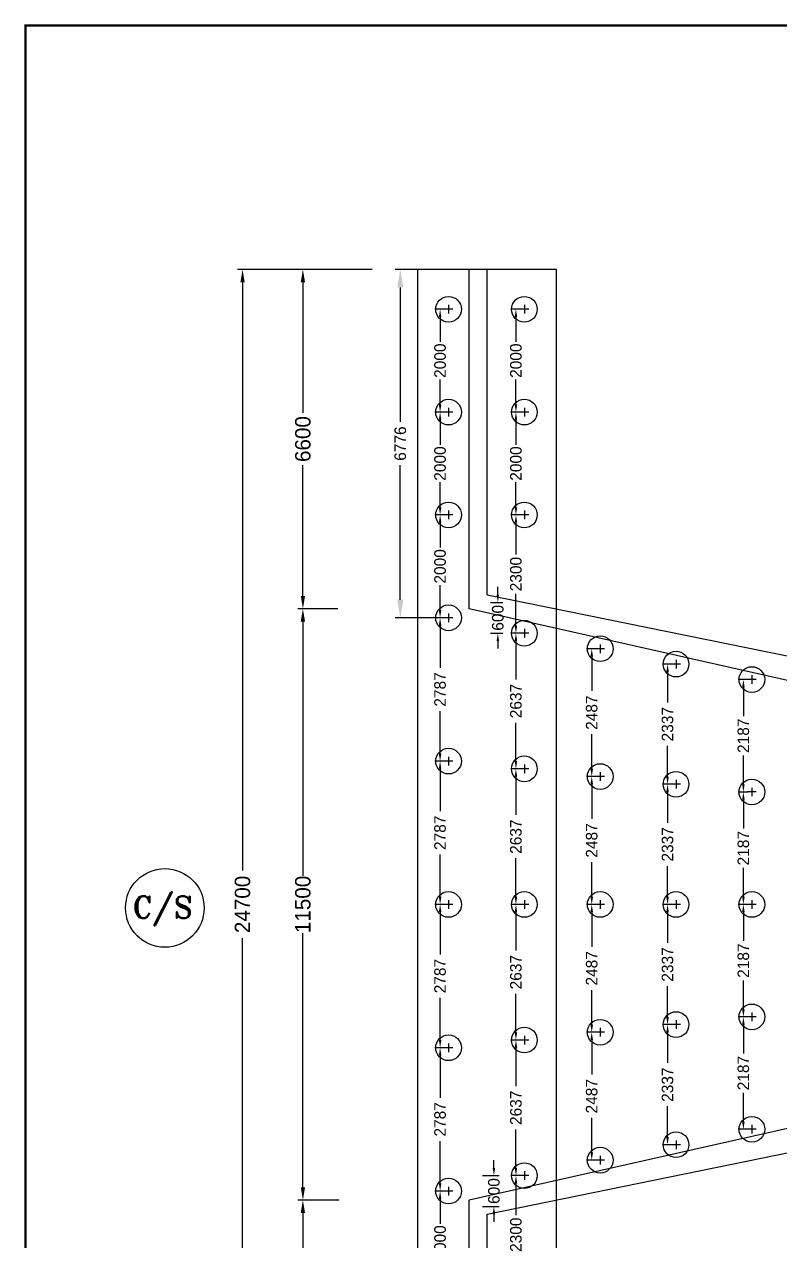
# Model space of a CAD drawing. Extents: x -377620 to 406987, y -326460 to -226264.
# Drawn here: x -45393 to -30699, y -307044 to -283390 of the extents above; entities that cross this region are included whole.
import ezdxf

# ---------------------------------------------------------------- set-up
doc = ezdxf.new("R2010")
doc.units = 0
doc.header["$LTSCALE"] = 300
doc.header["$MEASUREMENT"] = 0
doc.layers.get('DEFPOINTS').update_dxf_attribs({"linetype": 'CONTINUOUS'})
doc.layers.add('LINE', color=7, linetype='CONTINUOUS')
doc.styles.add('BIG', font='ROMANT.SHX')
doc.dimstyles.new('3', dxfattribs={"dimtxt": 225, "dimasz": 350, "dimexe": 100, "dimexo": 25, "dimgap": 9, "dimtad": 0, "dimdec": 0, "dimzin": 0, "dimdsep": 46, "dimtxsty": 'Standard', "dimcen": 0, "dimclrd": 5, "dimclre": 6, "dimclrt": 256, "dimadec": 0, "dimazin": 0, "dimtfac": 1, "dimtdec": 0, "dimtofl": 0, "dimtmove": 2, "dimatfit": 3, "dimfxl": 1, "dimtolj": 1, "dimtzin": 0, "dimarcsym": 0})

# ---------------------------------------------------------------- blocks, each defined once
blk = doc.blocks.new('*D500')
at = {"layer": 'DEFPOINTS', "color": 0}
for p in [(-39268, -294755), (-39974, -306255), (-39242, -306255)]:
    blk.add_point(p, dxfattribs=at)
at = {"layer": 'LINE', "color": 7, "lineweight": -2}
for p, q in [((-39293, -294755), (-40074, -294755)), ((-39974, -295005), (-39974, -299946)), ((-39974, -306005), (-39974, -301064)), ((-39267, -306255), (-40074, -306255))]:
    blk.add_line(p, q, dxfattribs=at)
at = {"layer": 'LINE', "color": 7}
for points in [[(-40016, -295005), (-39932, -295005), (-39974, -294755)], [(-40016, -306005), (-39932, -306005), (-39974, -306255)]]:
    blk.add_solid(points, dxfattribs=at)
at = {"layer": 'LINE', "color": 7, "insert": (-39974, -300505), "char_height": 300, "attachment_point": 5, "rotation": 90}
blk.add_mtext('\\A1;11500', dxfattribs=at)
blk = doc.blocks.new('*D501')
at = {"layer": 'DEFPOINTS', "color": 0}
for p in [(-39974, -288155), (-39417, -288155), (-39268, -294755)]:
    blk.add_point(p, dxfattribs=at)
at = {"layer": 'LINE', "color": 7, "lineweight": -2}
for p, q in [((-39442, -288155), (-40074, -288155)), ((-39974, -288405), (-39974, -290946)), ((-39974, -294505), (-39974, -291964)), ((-39293, -294755), (-40074, -294755))]:
    blk.add_line(p, q, dxfattribs=at)
at = {"layer": 'LINE', "color": 7}
for points in [[(-40016, -288405), (-39932, -288405), (-39974, -288155)], [(-40016, -294505), (-39932, -294505), (-39974, -294755)]]:
    blk.add_solid(points, dxfattribs=at)
at = {"layer": 'LINE', "color": 7, "insert": (-39974, -291455), "char_height": 300, "attachment_point": 5, "rotation": 90}
blk.add_mtext('\\A1;6600', dxfattribs=at)
blk = doc.blocks.new('*D502')
at = {"layer": 'DEFPOINTS', "color": 0}
for p in [(-39974, -306255), (-39242, -306255), (-39496, -312855)]:
    blk.add_point(p, dxfattribs=at)
at = {"layer": 'LINE', "color": 7, "lineweight": -2}
for p, q in [((-39267, -306255), (-40074, -306255)), ((-39974, -306505), (-39974, -309046)), ((-39974, -312605), (-39974, -310064)), ((-39521, -312855), (-40074, -312855))]:
    blk.add_line(p, q, dxfattribs=at)
at = {"layer": 'LINE', "color": 7}
for points in [[(-40016, -306505), (-39932, -306505), (-39974, -306255)], [(-40016, -312605), (-39932, -312605), (-39974, -312855)]]:
    blk.add_solid(points, dxfattribs=at)
at = {"layer": 'LINE', "color": 7, "insert": (-39974, -309555), "char_height": 300, "attachment_point": 5, "rotation": 90}
blk.add_mtext('\\A1;6600', dxfattribs=at)
blk = doc.blocks.new('*D504')
at = {"layer": 'DEFPOINTS', "color": 0}
for p in [(-38600, -288155), (-41148, -312855), (-38600, -312855)]:
    blk.add_point(p, dxfattribs=at)
at = {"layer": 'LINE', "color": 7, "lineweight": -2}
for p, q in [((-38625, -288155), (-41248, -288155)), ((-41148, -288405), (-41148, -299846)), ((-41148, -312605), (-41148, -301164)), ((-38625, -312855), (-41248, -312855))]:
    blk.add_line(p, q, dxfattribs=at)
at = {"layer": 'LINE', "color": 7}
for points in [[(-41190, -288405), (-41107, -288405), (-41148, -288155)], [(-41190, -312605), (-41107, -312605), (-41148, -312855)]]:
    blk.add_solid(points, dxfattribs=at)
at = {"layer": 'LINE', "color": 7, "insert": (-41148, -300505), "char_height": 300, "attachment_point": 5, "rotation": 90}
blk.add_mtext('\\A1;24700', dxfattribs=at)
blk = doc.blocks.new('*D664')
at = {"layer": 'DEFPOINTS', "color": 0}
for p in [(-38079, -288155), (-37197, -288155), (-37197, -294931)]:
    blk.add_point(p, dxfattribs=at)
at = {"layer": 'LINE', "color": 6, "lineweight": -2}
for p, q in [((-37222, -288155), (-38179, -288155)), ((-37222, -294931), (-38179, -294931))]:
    blk.add_line(p, q, dxfattribs=at)
at = {"layer": 'LINE', "color": 5, "lineweight": -2}
for p, q in [((-38079, -288505), (-38079, -291122)), ((-38079, -294581), (-38079, -291965))]:
    blk.add_line(p, q, dxfattribs=at)
at = {"layer": 'LINE', "color": 5}
for points in [[(-38137, -288505), (-38021, -288505), (-38079, -288155)], [(-38137, -294581), (-38021, -294581), (-38079, -294931)]]:
    blk.add_solid(points, dxfattribs=at)
at = {"layer": 'LINE', "insert": (-38079, -291543), "char_height": 225, "attachment_point": 5, "rotation": 90}
blk.add_mtext('\\A1;6776', dxfattribs=at)
blk = doc.blocks.new('*D681')
at = {"layer": 'DEFPOINTS', "color": 0}
for p in [(-31286, -302692), (-31405, -304878), (-31286, -304878)]:
    blk.add_point(p, dxfattribs=at)
at = {"layer": 'LINE', "color": 7, "lineweight": -2}
for p, q in [((-31311, -302692), (-31505, -302692)), ((-31405, -302842), (-31405, -303401)), ((-31405, -304728), (-31405, -304169)), ((-31311, -304878), (-31505, -304878))]:
    blk.add_line(p, q, dxfattribs=at)
at = {"layer": 'LINE', "color": 7}
for points in [[(-31430, -302842), (-31380, -302842), (-31405, -302692)], [(-31430, -304728), (-31380, -304728), (-31405, -304878)]]:
    blk.add_solid(points, dxfattribs=at)
at = {"layer": 'LINE', "color": 7, "insert": (-31405, -303785), "char_height": 225, "attachment_point": 5, "rotation": 90}
blk.add_mtext('\\A1;2187', dxfattribs=at)
blk = doc.blocks.new('*D682')
at = {"layer": 'DEFPOINTS', "color": 0}
for p in [(-31286, -300505), (-31405, -302692), (-31286, -302692)]:
    blk.add_point(p, dxfattribs=at)
at = {"layer": 'LINE', "color": 7, "lineweight": -2}
for p, q in [((-31311, -300505), (-31505, -300505)), ((-31405, -300655), (-31405, -301214)), ((-31405, -302542), (-31405, -301982)), ((-31311, -302692), (-31505, -302692))]:
    blk.add_line(p, q, dxfattribs=at)
at = {"layer": 'LINE', "color": 7}
for points in [[(-31430, -300655), (-31380, -300655), (-31405, -300505)], [(-31430, -302542), (-31380, -302542), (-31405, -302692)]]:
    blk.add_solid(points, dxfattribs=at)
at = {"layer": 'LINE', "color": 7, "insert": (-31405, -301598), "char_height": 225, "attachment_point": 5, "rotation": 90}
blk.add_mtext('\\A1;2187', dxfattribs=at)
blk = doc.blocks.new('*D683')
at = {"layer": 'DEFPOINTS', "color": 0}
for p in [(-31286, -298319), (-31405, -300505), (-31286, -300505)]:
    blk.add_point(p, dxfattribs=at)
at = {"layer": 'LINE', "color": 7, "lineweight": -2}
for p, q in [((-31311, -298319), (-31505, -298319)), ((-31405, -298469), (-31405, -299028)), ((-31405, -300355), (-31405, -299796)), ((-31311, -300505), (-31505, -300505))]:
    blk.add_line(p, q, dxfattribs=at)
at = {"layer": 'LINE', "color": 7}
for points in [[(-31430, -298469), (-31380, -298469), (-31405, -298319)], [(-31430, -300355), (-31380, -300355), (-31405, -300505)]]:
    blk.add_solid(points, dxfattribs=at)
at = {"layer": 'LINE', "color": 7, "insert": (-31405, -299412), "char_height": 225, "attachment_point": 5, "rotation": 90}
blk.add_mtext('\\A1;2187', dxfattribs=at)
blk = doc.blocks.new('*D684')
at = {"layer": 'DEFPOINTS', "color": 0}
for p in [(-31286, -296132), (-31405, -298319), (-31286, -298319)]:
    blk.add_point(p, dxfattribs=at)
at = {"layer": 'LINE', "color": 7, "lineweight": -2}
for p, q in [((-31311, -296132), (-31505, -296132)), ((-31405, -296282), (-31405, -296841)), ((-31405, -298169), (-31405, -297609)), ((-31311, -298319), (-31505, -298319))]:
    blk.add_line(p, q, dxfattribs=at)
at = {"layer": 'LINE', "color": 7}
for points in [[(-31430, -296282), (-31380, -296282), (-31405, -296132)], [(-31430, -298169), (-31380, -298169), (-31405, -298319)]]:
    blk.add_solid(points, dxfattribs=at)
at = {"layer": 'LINE', "color": 7, "insert": (-31405, -297225), "char_height": 225, "attachment_point": 5, "rotation": 90}
blk.add_mtext('\\A1;2187', dxfattribs=at)
blk = doc.blocks.new('*D685')
at = {"layer": 'DEFPOINTS', "color": 0}
for p in [(-32761, -302842), (-32880, -305178), (-32761, -305178)]:
    blk.add_point(p, dxfattribs=at)
at = {"layer": 'LINE', "color": 7, "lineweight": -2}
for p, q in [((-32786, -302842), (-32980, -302842)), ((-32880, -302992), (-32880, -303588)), ((-32880, -305028), (-32880, -304431)), ((-32786, -305178), (-32980, -305178))]:
    blk.add_line(p, q, dxfattribs=at)
at = {"layer": 'LINE', "color": 7}
for points in [[(-32905, -302992), (-32855, -302992), (-32880, -302842)], [(-32905, -305028), (-32855, -305028), (-32880, -305178)]]:
    blk.add_solid(points, dxfattribs=at)
at = {"layer": 'LINE', "color": 7, "insert": (-32880, -304010), "char_height": 225, "attachment_point": 5, "rotation": 90}
blk.add_mtext('\\A1;2337', dxfattribs=at)
blk = doc.blocks.new('*D686')
at = {"layer": 'DEFPOINTS', "color": 0}
for p in [(-32761, -300505), (-32880, -302842), (-32761, -302842)]:
    blk.add_point(p, dxfattribs=at)
at = {"layer": 'LINE', "color": 7, "lineweight": -2}
for p, q in [((-32786, -300505), (-32980, -300505)), ((-32880, -300655), (-32880, -301252)), ((-32880, -302692), (-32880, -302095)), ((-32786, -302842), (-32980, -302842))]:
    blk.add_line(p, q, dxfattribs=at)
at = {"layer": 'LINE', "color": 7}
for points in [[(-32905, -300655), (-32855, -300655), (-32880, -300505)], [(-32905, -302692), (-32855, -302692), (-32880, -302842)]]:
    blk.add_solid(points, dxfattribs=at)
at = {"layer": 'LINE', "color": 7, "insert": (-32880, -301673), "char_height": 225, "attachment_point": 5, "rotation": 90}
blk.add_mtext('\\A1;2337', dxfattribs=at)
blk = doc.blocks.new('*D687')
at = {"layer": 'DEFPOINTS', "color": 0}
for p in [(-32761, -298168), (-32880, -300505), (-32761, -300505)]:
    blk.add_point(p, dxfattribs=at)
at = {"layer": 'LINE', "color": 7, "lineweight": -2}
for p, q in [((-32786, -298168), (-32980, -298168)), ((-32880, -298318), (-32880, -298915)), ((-32880, -300355), (-32880, -299758)), ((-32786, -300505), (-32980, -300505))]:
    blk.add_line(p, q, dxfattribs=at)
at = {"layer": 'LINE', "color": 7}
for points in [[(-32905, -298318), (-32855, -298318), (-32880, -298168)], [(-32905, -300355), (-32855, -300355), (-32880, -300505)]]:
    blk.add_solid(points, dxfattribs=at)
at = {"layer": 'LINE', "color": 7, "insert": (-32880, -299337), "char_height": 225, "attachment_point": 5, "rotation": 90}
blk.add_mtext('\\A1;2337', dxfattribs=at)
blk = doc.blocks.new('*D688')
at = {"layer": 'DEFPOINTS', "color": 0}
for p in [(-32761, -295832), (-32880, -298168), (-32761, -298168)]:
    blk.add_point(p, dxfattribs=at)
at = {"layer": 'LINE', "color": 7, "lineweight": -2}
for p, q in [((-32786, -295832), (-32980, -295832)), ((-32880, -295982), (-32880, -296579)), ((-32880, -298018), (-32880, -297422)), ((-32786, -298168), (-32980, -298168))]:
    blk.add_line(p, q, dxfattribs=at)
at = {"layer": 'LINE', "color": 7}
for points in [[(-32905, -295982), (-32855, -295982), (-32880, -295832)], [(-32905, -298018), (-32855, -298018), (-32880, -298168)]]:
    blk.add_solid(points, dxfattribs=at)
at = {"layer": 'LINE', "color": 7, "insert": (-32880, -297000), "char_height": 225, "attachment_point": 5, "rotation": 90}
blk.add_mtext('\\A1;2337', dxfattribs=at)
blk = doc.blocks.new('*D689')
at = {"layer": 'DEFPOINTS', "color": 0}
for p in [(-34236, -302992), (-34355, -305479), (-34236, -305479)]:
    blk.add_point(p, dxfattribs=at)
at = {"layer": 'LINE', "color": 7, "lineweight": -2}
for p, q in [((-34261, -302992), (-34455, -302992)), ((-34355, -303142), (-34355, -303814)), ((-34355, -305329), (-34355, -304657)), ((-34261, -305479), (-34455, -305479))]:
    blk.add_line(p, q, dxfattribs=at)
at = {"layer": 'LINE', "color": 7}
for points in [[(-34380, -303142), (-34330, -303142), (-34355, -302992)], [(-34380, -305329), (-34330, -305329), (-34355, -305479)]]:
    blk.add_solid(points, dxfattribs=at)
at = {"layer": 'LINE', "color": 7, "insert": (-34355, -304235), "char_height": 225, "attachment_point": 5, "rotation": 90}
blk.add_mtext('\\A1;2487', dxfattribs=at)
blk = doc.blocks.new('*D690')
at = {"layer": 'DEFPOINTS', "color": 0}
for p in [(-34236, -300505), (-34355, -302992), (-34236, -302992)]:
    blk.add_point(p, dxfattribs=at)
at = {"layer": 'LINE', "color": 7, "lineweight": -2}
for p, q in [((-34261, -300505), (-34455, -300505)), ((-34355, -300655), (-34355, -301327)), ((-34355, -302842), (-34355, -302170)), ((-34261, -302992), (-34455, -302992))]:
    blk.add_line(p, q, dxfattribs=at)
at = {"layer": 'LINE', "color": 7}
for points in [[(-34380, -300655), (-34330, -300655), (-34355, -300505)], [(-34380, -302842), (-34330, -302842), (-34355, -302992)]]:
    blk.add_solid(points, dxfattribs=at)
at = {"layer": 'LINE', "color": 7, "insert": (-34355, -301748), "char_height": 225, "attachment_point": 5, "rotation": 90}
blk.add_mtext('\\A1;2487', dxfattribs=at)
blk = doc.blocks.new('*D691')
at = {"layer": 'DEFPOINTS', "color": 0}
for p in [(-34236, -298018), (-34355, -300505), (-34236, -300505)]:
    blk.add_point(p, dxfattribs=at)
at = {"layer": 'LINE', "color": 7, "lineweight": -2}
for p, q in [((-34261, -298018), (-34455, -298018)), ((-34355, -298168), (-34355, -298840)), ((-34355, -300355), (-34355, -299683)), ((-34261, -300505), (-34455, -300505))]:
    blk.add_line(p, q, dxfattribs=at)
at = {"layer": 'LINE', "color": 7}
for points in [[(-34380, -298168), (-34330, -298168), (-34355, -298018)], [(-34380, -300355), (-34330, -300355), (-34355, -300505)]]:
    blk.add_solid(points, dxfattribs=at)
at = {"layer": 'LINE', "color": 7, "insert": (-34355, -299262), "char_height": 225, "attachment_point": 5, "rotation": 90}
blk.add_mtext('\\A1;2487', dxfattribs=at)
blk = doc.blocks.new('*D692')
at = {"layer": 'DEFPOINTS', "color": 0}
for p in [(-34236, -295532), (-34355, -298018), (-34236, -298018)]:
    blk.add_point(p, dxfattribs=at)
at = {"layer": 'LINE', "color": 7, "lineweight": -2}
for p, q in [((-34261, -295532), (-34455, -295532)), ((-34355, -295682), (-34355, -296353)), ((-34355, -297868), (-34355, -297196)), ((-34261, -298018), (-34455, -298018))]:
    blk.add_line(p, q, dxfattribs=at)
at = {"layer": 'LINE', "color": 7}
for points in [[(-34380, -295682), (-34330, -295682), (-34355, -295532)], [(-34380, -297868), (-34330, -297868), (-34355, -298018)]]:
    blk.add_solid(points, dxfattribs=at)
at = {"layer": 'LINE', "color": 7, "insert": (-34355, -296775), "char_height": 225, "attachment_point": 5, "rotation": 90}
blk.add_mtext('\\A1;2487', dxfattribs=at)
blk = doc.blocks.new('*D693')
at = {"layer": 'DEFPOINTS', "color": 0}
for p in [(-35711, -303142), (-35830, -305779), (-35711, -305779)]:
    blk.add_point(p, dxfattribs=at)
at = {"layer": 'LINE', "color": 7, "lineweight": -2}
for p, q in [((-35736, -303142), (-35930, -303142)), ((-35830, -303292), (-35830, -304039)), ((-35830, -305629), (-35830, -304882)), ((-35736, -305779), (-35930, -305779))]:
    blk.add_line(p, q, dxfattribs=at)
at = {"layer": 'LINE', "color": 7}
for points in [[(-35855, -303292), (-35805, -303292), (-35830, -303142)], [(-35855, -305629), (-35805, -305629), (-35830, -305779)]]:
    blk.add_solid(points, dxfattribs=at)
at = {"layer": 'LINE', "color": 7, "insert": (-35830, -304460), "char_height": 225, "attachment_point": 5, "rotation": 90}
blk.add_mtext('\\A1;2637', dxfattribs=at)
blk = doc.blocks.new('*D694')
at = {"layer": 'DEFPOINTS', "color": 0}
for p in [(-35711, -300505), (-35830, -303142), (-35711, -303142)]:
    blk.add_point(p, dxfattribs=at)
at = {"layer": 'LINE', "color": 7, "lineweight": -2}
for p, q in [((-35736, -300505), (-35930, -300505)), ((-35830, -300655), (-35830, -301402)), ((-35830, -302992), (-35830, -302245)), ((-35736, -303142), (-35930, -303142))]:
    blk.add_line(p, q, dxfattribs=at)
at = {"layer": 'LINE', "color": 7}
for points in [[(-35855, -300655), (-35805, -300655), (-35830, -300505)], [(-35855, -302992), (-35805, -302992), (-35830, -303142)]]:
    blk.add_solid(points, dxfattribs=at)
at = {"layer": 'LINE', "color": 7, "insert": (-35830, -301823), "char_height": 225, "attachment_point": 5, "rotation": 90}
blk.add_mtext('\\A1;2637', dxfattribs=at)
blk = doc.blocks.new('*D695')
at = {"layer": 'DEFPOINTS', "color": 0}
for p in [(-35711, -297868), (-35830, -300505), (-35711, -300505)]:
    blk.add_point(p, dxfattribs=at)
at = {"layer": 'LINE', "color": 7, "lineweight": -2}
for p, q in [((-35736, -297868), (-35930, -297868)), ((-35830, -298018), (-35830, -298765)), ((-35830, -300355), (-35830, -299608)), ((-35736, -300505), (-35930, -300505))]:
    blk.add_line(p, q, dxfattribs=at)
at = {"layer": 'LINE', "color": 7}
for points in [[(-35855, -298018), (-35805, -298018), (-35830, -297868)], [(-35855, -300355), (-35805, -300355), (-35830, -300505)]]:
    blk.add_solid(points, dxfattribs=at)
at = {"layer": 'LINE', "color": 7, "insert": (-35830, -299187), "char_height": 225, "attachment_point": 5, "rotation": 90}
blk.add_mtext('\\A1;2637', dxfattribs=at)
blk = doc.blocks.new('*D696')
at = {"layer": 'DEFPOINTS', "color": 0}
for p in [(-35711, -295231), (-35830, -297868), (-35711, -297868)]:
    blk.add_point(p, dxfattribs=at)
at = {"layer": 'LINE', "color": 7, "lineweight": -2}
for p, q in [((-35736, -295231), (-35930, -295231)), ((-35830, -295381), (-35830, -296128)), ((-35830, -297718), (-35830, -296971)), ((-35736, -297868), (-35930, -297868))]:
    blk.add_line(p, q, dxfattribs=at)
at = {"layer": 'LINE', "color": 7}
for points in [[(-35855, -295381), (-35805, -295381), (-35830, -295231)], [(-35855, -297718), (-35805, -297718), (-35830, -297868)]]:
    blk.add_solid(points, dxfattribs=at)
at = {"layer": 'LINE', "color": 7, "insert": (-35830, -296550), "char_height": 225, "attachment_point": 5, "rotation": 90}
blk.add_mtext('\\A1;2637', dxfattribs=at)
blk = doc.blocks.new('*D697')
at = {"layer": 'DEFPOINTS', "color": 0}
for p in [(-37186, -303292), (-37305, -306079), (-37186, -306079)]:
    blk.add_point(p, dxfattribs=at)
at = {"layer": 'LINE', "color": 7, "lineweight": -2}
for p, q in [((-37211, -303292), (-37405, -303292)), ((-37305, -303442), (-37305, -304264)), ((-37305, -305929), (-37305, -305107)), ((-37211, -306079), (-37405, -306079))]:
    blk.add_line(p, q, dxfattribs=at)
at = {"layer": 'LINE', "color": 7}
for points in [[(-37330, -303442), (-37280, -303442), (-37305, -303292)], [(-37330, -305929), (-37280, -305929), (-37305, -306079)]]:
    blk.add_solid(points, dxfattribs=at)
at = {"layer": 'LINE', "color": 7, "insert": (-37305, -304685), "char_height": 225, "attachment_point": 5, "rotation": 90}
blk.add_mtext('\\A1;2787', dxfattribs=at)
blk = doc.blocks.new('*D698')
at = {"layer": 'DEFPOINTS', "color": 0}
for p in [(-37186, -300505), (-37305, -303292), (-37186, -303292)]:
    blk.add_point(p, dxfattribs=at)
at = {"layer": 'LINE', "color": 7, "lineweight": -2}
for p, q in [((-37211, -300505), (-37405, -300505)), ((-37305, -300655), (-37305, -301477)), ((-37305, -303142), (-37305, -302320)), ((-37211, -303292), (-37405, -303292))]:
    blk.add_line(p, q, dxfattribs=at)
at = {"layer": 'LINE', "color": 7}
for points in [[(-37330, -300655), (-37280, -300655), (-37305, -300505)], [(-37330, -303142), (-37280, -303142), (-37305, -303292)]]:
    blk.add_solid(points, dxfattribs=at)
at = {"layer": 'LINE', "color": 7, "insert": (-37305, -301899), "char_height": 225, "attachment_point": 5, "rotation": 90}
blk.add_mtext('\\A1;2787', dxfattribs=at)
blk = doc.blocks.new('*D699')
at = {"layer": 'DEFPOINTS', "color": 0}
for p in [(-37186, -297718), (-37305, -300505), (-37186, -300505)]:
    blk.add_point(p, dxfattribs=at)
at = {"layer": 'LINE', "color": 7, "lineweight": -2}
for p, q in [((-37211, -297718), (-37405, -297718)), ((-37305, -297868), (-37305, -298690)), ((-37305, -300355), (-37305, -299533)), ((-37211, -300505), (-37405, -300505))]:
    blk.add_line(p, q, dxfattribs=at)
at = {"layer": 'LINE', "color": 7}
for points in [[(-37330, -297868), (-37280, -297868), (-37305, -297718)], [(-37330, -300355), (-37280, -300355), (-37305, -300505)]]:
    blk.add_solid(points, dxfattribs=at)
at = {"layer": 'LINE', "color": 7, "insert": (-37305, -299112), "char_height": 225, "attachment_point": 5, "rotation": 90}
blk.add_mtext('\\A1;2787', dxfattribs=at)
blk = doc.blocks.new('*D700')
at = {"layer": 'DEFPOINTS', "color": 0}
for p in [(-37186, -294931), (-37305, -297718), (-37186, -297718)]:
    blk.add_point(p, dxfattribs=at)
at = {"layer": 'LINE', "color": 7, "lineweight": -2}
for p, q in [((-37211, -294931), (-37405, -294931)), ((-37305, -295081), (-37305, -295903)), ((-37305, -297568), (-37305, -296746)), ((-37211, -297718), (-37405, -297718))]:
    blk.add_line(p, q, dxfattribs=at)
at = {"layer": 'LINE', "color": 7}
for points in [[(-37330, -295081), (-37280, -295081), (-37305, -294931)], [(-37330, -297568), (-37280, -297568), (-37305, -297718)]]:
    blk.add_solid(points, dxfattribs=at)
at = {"layer": 'LINE', "color": 7, "insert": (-37305, -296325), "char_height": 225, "attachment_point": 5, "rotation": 90}
blk.add_mtext('\\A1;2787', dxfattribs=at)
blk = doc.blocks.new('*D701')
at = {"layer": 'DEFPOINTS', "color": 0}
for p in [(-37186, -292931), (-37305, -294931), (-37186, -294931)]:
    blk.add_point(p, dxfattribs=at)
at = {"layer": 'LINE', "color": 7, "lineweight": -2}
for p, q in [((-37211, -292931), (-37405, -292931)), ((-37305, -293081), (-37305, -293566)), ((-37305, -294781), (-37305, -294296)), ((-37211, -294931), (-37405, -294931))]:
    blk.add_line(p, q, dxfattribs=at)
at = {"layer": 'LINE', "color": 7}
for points in [[(-37330, -293081), (-37280, -293081), (-37305, -292931)], [(-37330, -294781), (-37280, -294781), (-37305, -294931)]]:
    blk.add_solid(points, dxfattribs=at)
at = {"layer": 'LINE', "color": 7, "insert": (-37305, -293931), "char_height": 225, "attachment_point": 5, "rotation": 90}
blk.add_mtext('\\A1;2000', dxfattribs=at)
blk = doc.blocks.new('*D702')
at = {"layer": 'DEFPOINTS', "color": 0}
for p in [(-37186, -290931), (-37305, -292931), (-37186, -292931)]:
    blk.add_point(p, dxfattribs=at)
at = {"layer": 'LINE', "color": 7, "lineweight": -2}
for p, q in [((-37211, -290931), (-37405, -290931)), ((-37305, -291081), (-37305, -291566)), ((-37305, -292781), (-37305, -292296)), ((-37211, -292931), (-37405, -292931))]:
    blk.add_line(p, q, dxfattribs=at)
at = {"layer": 'LINE', "color": 7}
for points in [[(-37330, -291081), (-37280, -291081), (-37305, -290931)], [(-37330, -292781), (-37280, -292781), (-37305, -292931)]]:
    blk.add_solid(points, dxfattribs=at)
at = {"layer": 'LINE', "color": 7, "insert": (-37305, -291931), "char_height": 225, "attachment_point": 5, "rotation": 90}
blk.add_mtext('\\A1;2000', dxfattribs=at)
blk = doc.blocks.new('*D703')
at = {"layer": 'DEFPOINTS', "color": 0}
for p in [(-37186, -288931), (-37305, -290931), (-37186, -290931)]:
    blk.add_point(p, dxfattribs=at)
at = {"layer": 'LINE', "color": 7, "lineweight": -2}
for p, q in [((-37211, -288931), (-37405, -288931)), ((-37305, -289081), (-37305, -289566)), ((-37305, -290781), (-37305, -290296)), ((-37211, -290931), (-37405, -290931))]:
    blk.add_line(p, q, dxfattribs=at)
at = {"layer": 'LINE', "color": 7}
for points in [[(-37330, -289081), (-37280, -289081), (-37305, -288931)], [(-37330, -290781), (-37280, -290781), (-37305, -290931)]]:
    blk.add_solid(points, dxfattribs=at)
at = {"layer": 'LINE', "color": 7, "insert": (-37305, -289931), "char_height": 225, "attachment_point": 5, "rotation": 90}
blk.add_mtext('\\A1;2000', dxfattribs=at)
blk = doc.blocks.new('*D704')
at = {"layer": 'DEFPOINTS', "color": 0}
for p in [(-35711, -290931), (-35830, -292931), (-35711, -292931)]:
    blk.add_point(p, dxfattribs=at)
at = {"layer": 'LINE', "color": 7, "lineweight": -2}
for p, q in [((-35736, -290931), (-35930, -290931)), ((-35830, -291081), (-35830, -291566)), ((-35830, -292781), (-35830, -292296)), ((-35736, -292931), (-35930, -292931))]:
    blk.add_line(p, q, dxfattribs=at)
at = {"layer": 'LINE', "color": 7}
for points in [[(-35855, -291081), (-35805, -291081), (-35830, -290931)], [(-35855, -292781), (-35805, -292781), (-35830, -292931)]]:
    blk.add_solid(points, dxfattribs=at)
at = {"layer": 'LINE', "color": 7, "insert": (-35830, -291931), "char_height": 225, "attachment_point": 5, "rotation": 90}
blk.add_mtext('\\A1;2000', dxfattribs=at)
blk = doc.blocks.new('*D705')
at = {"layer": 'DEFPOINTS', "color": 0}
for p in [(-35711, -288931), (-35830, -290931), (-35711, -290931)]:
    blk.add_point(p, dxfattribs=at)
at = {"layer": 'LINE', "color": 7, "lineweight": -2}
for p, q in [((-35736, -288931), (-35930, -288931)), ((-35830, -289081), (-35830, -289566)), ((-35830, -290781), (-35830, -290296)), ((-35736, -290931), (-35930, -290931))]:
    blk.add_line(p, q, dxfattribs=at)
at = {"layer": 'LINE', "color": 7}
for points in [[(-35855, -289081), (-35805, -289081), (-35830, -288931)], [(-35855, -290781), (-35805, -290781), (-35830, -290931)]]:
    blk.add_solid(points, dxfattribs=at)
at = {"layer": 'LINE', "color": 7, "insert": (-35830, -289931), "char_height": 225, "attachment_point": 5, "rotation": 90}
blk.add_mtext('\\A1;2000', dxfattribs=at)
blk = doc.blocks.new('*D706')
at = {"layer": 'DEFPOINTS', "color": 0}
for p in [(-35711, -292931), (-35830, -295231), (-35711, -295231)]:
    blk.add_point(p, dxfattribs=at)
at = {"layer": 'LINE', "color": 7, "lineweight": -2}
for p, q in [((-35736, -292931), (-35930, -292931)), ((-35830, -293081), (-35830, -293697)), ((-35830, -295081), (-35830, -294465)), ((-35736, -295231), (-35930, -295231))]:
    blk.add_line(p, q, dxfattribs=at)
at = {"layer": 'LINE', "color": 7}
for points in [[(-35855, -293081), (-35805, -293081), (-35830, -292931)], [(-35855, -295081), (-35805, -295081), (-35830, -295231)]]:
    blk.add_solid(points, dxfattribs=at)
at = {"layer": 'LINE', "color": 7, "insert": (-35830, -294081), "char_height": 225, "attachment_point": 5, "rotation": 90}
blk.add_mtext('\\A1;2300', dxfattribs=at)
blk = doc.blocks.new('*D711')
at = {"layer": 'DEFPOINTS', "color": 0}
for p in [(-37186, -306079), (-37305, -308079), (-37186, -308079)]:
    blk.add_point(p, dxfattribs=at)
at = {"layer": 'LINE', "color": 7, "lineweight": -2}
for p, q in [((-37211, -306079), (-37405, -306079)), ((-37305, -306229), (-37305, -306714)), ((-37305, -307929), (-37305, -307444)), ((-37211, -308079), (-37405, -308079))]:
    blk.add_line(p, q, dxfattribs=at)
at = {"layer": 'LINE', "color": 7}
for points in [[(-37330, -306229), (-37280, -306229), (-37305, -306079)], [(-37330, -307929), (-37280, -307929), (-37305, -308079)]]:
    blk.add_solid(points, dxfattribs=at)
at = {"layer": 'LINE', "color": 7, "insert": (-37305, -307079), "char_height": 225, "attachment_point": 5, "rotation": 90}
blk.add_mtext('\\A1;2000', dxfattribs=at)
blk = doc.blocks.new('*D712')
at = {"layer": 'DEFPOINTS', "color": 0}
for p in [(-35711, -305779), (-35830, -308079), (-35711, -308079)]:
    blk.add_point(p, dxfattribs=at)
at = {"layer": 'LINE', "color": 7, "lineweight": -2}
for p, q in [((-35736, -305779), (-35930, -305779)), ((-35830, -305929), (-35830, -306545)), ((-35830, -307929), (-35830, -307313)), ((-35736, -308079), (-35930, -308079))]:
    blk.add_line(p, q, dxfattribs=at)
at = {"layer": 'LINE', "color": 7}
for points in [[(-35855, -305929), (-35805, -305929), (-35830, -305779)], [(-35855, -307929), (-35805, -307929), (-35830, -308079)]]:
    blk.add_solid(points, dxfattribs=at)
at = {"layer": 'LINE', "color": 7, "insert": (-35830, -306929), "char_height": 225, "attachment_point": 5, "rotation": 90}
blk.add_mtext('\\A1;2300', dxfattribs=at)
blk = doc.blocks.new('*D724')
at = {"layer": 'DEFPOINTS', "color": 0}
for p in [(-36352, -294631), (-36182, -294631), (-36352, -295231)]:
    blk.add_point(p, dxfattribs=at)
at = {"layer": 'LINE', "color": 7, "lineweight": -2}
for p, q in [((-36182, -294481), (-36182, -294331)), ((-36327, -294631), (-36082, -294631)), ((-36327, -295231), (-36082, -295231)), ((-36182, -295381), (-36182, -295531))]:
    blk.add_line(p, q, dxfattribs=at)
at = {"layer": 'LINE', "color": 7}
for points in [[(-36207, -294481), (-36157, -294481), (-36182, -294631)], [(-36207, -295381), (-36157, -295381), (-36182, -295231)]]:
    blk.add_solid(points, dxfattribs=at)
at = {"layer": 'LINE', "color": 7, "insert": (-36182, -294931), "char_height": 225, "attachment_point": 5, "rotation": 90}
blk.add_mtext('\\A1;600', dxfattribs=at)
blk = doc.blocks.new('*D725')
at = {"layer": 'DEFPOINTS', "color": 0}
for p in [(-36502, -305779), (-36502, -306379), (-36258, -306379)]:
    blk.add_point(p, dxfattribs=at)
at = {"layer": 'LINE', "color": 7, "lineweight": -2}
for p, q in [((-36258, -305629), (-36258, -305479)), ((-36477, -305779), (-36158, -305779)), ((-36477, -306379), (-36158, -306379)), ((-36258, -306529), (-36258, -306679))]:
    blk.add_line(p, q, dxfattribs=at)
at = {"layer": 'LINE', "color": 7}
for points in [[(-36283, -305629), (-36233, -305629), (-36258, -305779)], [(-36283, -306529), (-36233, -306529), (-36258, -306379)]]:
    blk.add_solid(points, dxfattribs=at)
at = {"layer": 'LINE', "color": 7, "insert": (-36258, -306079), "char_height": 225, "attachment_point": 5, "rotation": 90}
blk.add_mtext('\\A1;600', dxfattribs=at)

msp = doc.modelspace()

# ---------------------------------------------------------------- linework, layer by layer
at = {"layer": 'LINE', "color": 7}
for p, q in [((-37740.2952, -312855.07), (-37740.2952, -288155.07)), ((-35040.2952, -288155.07), (-37740.2952, -288155.07)), ((-36740.2952, -294755.07), (-36740.2952, -288155.07)), ((-36390.2952, -294483.82), (-36390.2952, -288155.07)), ((-35040.2952, -312855.07), (-35040.2952, -288155.07)), ((-37056.2952, -288931.07), (-37224.2952, -288931.07)), ((-37140.2952, -288847.07), (-37140.2952, -289015.07)), ((-35581.2952, -288931.07), (-35749.2952, -288931.07)), ((-35665.2952, -288847.07), (-35665.2952, -289015.07)), ((-37056.2952, -290931.07), (-37224.2952, -290931.07)), ((-37140.2952, -290847.07), (-37140.2952, -291015.07)), ((-35581.2952, -290931.07), (-35749.2952, -290931.07)), ((-35665.2952, -290847.07), (-35665.2952, -291015.07)), ((-37056.2952, -292931.07), (-37224.2952, -292931.07)), ((-37140.2952, -292847.07), (-37140.2952, -293015.07)), ((-35581.2952, -292931.07), (-35749.2952, -292931.07)), ((-35665.2952, -292847.07), (-35665.2952, -293015.07)), ((-36390.2952, -294483.82), (-24740.2952, -296855.07)), ((-37056.2952, -294931.1644), (-37224.2952, -294931.1644)), ((-37140.2952, -294847.1644), (-37140.2952, -295015.1644)), ((-24740.2952, -297455.07), (-36740.2952, -294755.07)), ((-35665.2952, -295147.387), (-35665.2952, -295315.387)), ((-35581.2952, -295231.387), (-35749.2952, -295231.387)), ((-34106.2952, -295531.6097), (-34274.2952, -295531.6097)), ((-34190.2952, -295447.6097), (-34190.2952, -295615.6097)), ((-32631.2952, -295831.8323), (-32799.2952, -295831.8323)), ((-32715.2952, -295747.8323), (-32715.2952, -295915.8323)), ((-31156.2952, -296132.055), (-31324.2952, -296132.055)), ((-31240.2952, -296048.055), (-31240.2952, -296216.055)), ((-37056.2952, -297718.1172), (-37224.2952, -297718.1172)), ((-37140.2952, -297634.1172), (-37140.2952, -297802.1172)), ((-35665.2952, -297784.2285), (-35665.2952, -297952.2285)), ((-35581.2952, -297868.2285), (-35749.2952, -297868.2285)), ((-34106.2952, -298018.3398), (-34274.2952, -298018.3398)), ((-34190.2952, -297934.3398), (-34190.2952, -298102.3398)), ((-32631.2952, -298168.4511), (-32799.2952, -298168.4511)), ((-32715.2952, -298084.4511), (-32715.2952, -298252.4511)), ((-31240.2952, -298234.5625), (-31240.2952, -298402.5625)), ((-31156.2952, -298318.5625), (-31324.2952, -298318.5625)), ((-37056.2952, -300505.07), (-37224.2952, -300505.07)), ((-37140.2952, -300421.07), (-37140.2952, -300589.07)), ((-35581.2952, -300505.07), (-35749.2952, -300505.07)), ((-35665.2952, -300421.07), (-35665.2952, -300589.07)), ((-34106.2952, -300505.07), (-34274.2952, -300505.07)), ((-34190.2952, -300421.07), (-34190.2952, -300589.07)), ((-32631.2952, -300505.07), (-32799.2952, -300505.07)), ((-32715.2952, -300421.07), (-32715.2952, -300589.07)), ((-31156.2952, -300505.07), (-31324.2952, -300505.07)), ((-31240.2952, -300421.07), (-31240.2952, -300589.07)), ((-32715.2952, -302757.6888), (-32715.2952, -302925.6888)), ((-31156.2952, -302691.5775), (-31324.2952, -302691.5775)), ((-31240.2952, -302607.5775), (-31240.2952, -302775.5775)), ((-34106.2952, -302991.8001), (-34274.2952, -302991.8001)), ((-34190.2952, -302907.8001), (-34190.2952, -303075.8001)), ((-32631.2952, -302841.6888), (-32799.2952, -302841.6888)), ((-37140.2952, -303208.0228), (-37140.2952, -303376.0228)), ((-35581.2952, -303141.9115), (-35749.2952, -303141.9115)), ((-35665.2952, -303057.9115), (-35665.2952, -303225.9115)), ((-37056.2952, -303292.0228), (-37224.2952, -303292.0228)), ((-24740.2952, -303555.07), (-36740.2952, -306255.07)), ((-36390.2952, -306526.32), (-24740.2952, -304155.07)), ((-31156.2952, -304878.085), (-31324.2952, -304878.085)), ((-31240.2952, -304794.085), (-31240.2952, -304962.085)), ((-32715.2952, -305094.3076), (-32715.2952, -305262.3076)), ((-32631.2952, -305178.3076), (-32799.2952, -305178.3076)), ((-34106.2952, -305478.5303), (-34274.2952, -305478.5303)), ((-34190.2952, -305394.5303), (-34190.2952, -305562.5303)), ((-35581.2952, -305778.7529), (-35749.2952, -305778.7529)), ((-35665.2952, -305694.7529), (-35665.2952, -305862.7529)), ((-37056.2952, -306078.9756), (-37224.2952, -306078.9756)), ((-37140.2952, -305994.9756), (-37140.2952, -306162.9756)), ((-36740.2952, -312855.07), (-36740.2952, -306255.07)), ((-36390.2952, -312855.07), (-36390.2952, -306526.32))]:
    msp.add_line(p, q, dxfattribs=at)
at = {"layer": 'LINE', "color": 7, "lineweight": 40, "const_width": 42.8247}
msp.add_lwpolyline([(-45372, -326196.82), (15133.2, -326196.82), (15133.2, -283411), (-45372, -283411)], close=True, dxfattribs=at)
at = {"layer": 'LINE', "color": 7}
for centre, radius in [((-37140.2952, -288931.07), 250), ((-35665.2952, -288931.07), 250), ((-37140.2952, -290931.07), 250), ((-35665.2952, -290931.07), 250), ((-37140.2952, -292931.07), 250), ((-35665.2952, -292931.07), 250), ((-37140.2952, -294931.1644), 250), ((-35665.2952, -295231.387), 250), ((-34190.2952, -295531.6097), 250), ((-32715.2952, -295831.8323), 250), ((-31240.2952, -296132.055), 250), ((-37140.2952, -297718.1172), 250), ((-35665.2952, -297868.2285), 250), ((-34190.2952, -298018.3398), 250), ((-32715.2952, -298168.4511), 250), ((-31240.2952, -298318.5625), 250), ((-42660.116, -300573.045), 764.2117), ((-37140.2952, -300505.07), 250), ((-35665.2952, -300505.07), 250), ((-34190.2952, -300505.07), 250), ((-32715.2952, -300505.07), 250), ((-31240.2952, -300505.07), 250), ((-31240.2952, -302691.5775), 250), ((-34190.2952, -302991.8001), 250), ((-32715.2952, -302841.6888), 250), ((-35665.2952, -303141.9115), 250), ((-37140.2952, -303292.0228), 250), ((-31240.2952, -304878.085), 250), ((-32715.2952, -305178.3076), 250), ((-34190.2952, -305478.5303), 250), ((-35665.2952, -305778.7529), 250), ((-37140.2952, -306078.9756), 250)]:
    msp.add_circle(centre, radius, dxfattribs=at)

# ---------------------------------------------------------------- texts
at = {"layer": 'LINE', "color": 7, "style": 'BIG'}
msp.add_text('C/S', height=425, dxfattribs=at).set_placement((-43285.6837, -300771.2373))

# ---------------------------------------------------------------- dimensions: what is measured, and where the dimension line sits
at = {"layer": 'LINE', "color": 7}
for base, p1, p2, override, picture, middle in [((-41148.4088, -312855.07), (-38599.8654, -288155.07), (-38599.8654, -312855.07), {"dimtxt": 300, "dimasz": 250, "dimclrd": 7, "dimclre": 7, "dimclrt": 7}, '*D504', (-41148.4088, -300505.07)), ((-39974.0495, -288155.07), (-39268.4834, -294755.07), (-39417.4638, -288155.07), {"dimtxt": 300, "dimasz": 250, "dimclrd": 7, "dimclre": 7, "dimclrt": 7}, '*D501', (-39974.0495, -291455.07)), ((-37304.5904, -290931.07), (-37185.5904, -288930.9756), (-37185.5904, -290931.07), {"dimasz": 150, "dimclrd": 7, "dimclre": 7, "dimclrt": 7}, '*D703', (-37304.5904, -289931.0228)), ((-35829.5904, -290931.07), (-35710.5904, -288930.9756), (-35710.5904, -290931.07), {"dimasz": 150, "dimclrd": 7, "dimclre": 7, "dimclrt": 7}, '*D705', (-35829.5904, -289931.0228)), ((-37304.5904, -292931.07), (-37185.5904, -290930.9756), (-37185.5904, -292931.07), {"dimasz": 150, "dimclrd": 7, "dimclre": 7, "dimclrt": 7}, '*D702', (-37304.5904, -291931.0228)), ((-35829.5904, -292931.07), (-35710.5904, -290930.9756), (-35710.5904, -292931.07), {"dimasz": 150, "dimclrd": 7, "dimclre": 7, "dimclrt": 7}, '*D704', (-35829.5904, -291931.0228)), ((-37304.5904, -294931.1644), (-37185.5904, -292931.07), (-37185.5904, -294931.1644), {"dimasz": 150, "dimclrd": 7, "dimclre": 7, "dimclrt": 7}, '*D701', (-37304.5904, -293931.1172)), ((-35829.5904, -295231.387), (-35710.5904, -292931.07), (-35710.5904, -295231.387), {"dimasz": 150, "dimclrd": 7, "dimclre": 7, "dimclrt": 7}, '*D706', (-35829.5904, -294081.2285)), ((-36182, -294631.387), (-36352.2952, -295231.387), (-36352.2952, -294631.387), {"dimasz": 150, "dimclrd": 7, "dimclre": 7, "dimclrt": 7}, '*D724', (-36182, -294931.387)), ((-39974.0495, -306255.07), (-39268.4834, -294755.07), (-39242.0148, -306255.07), {"dimtxt": 300, "dimasz": 250, "dimclrd": 7, "dimclre": 7, "dimclrt": 7}, '*D500', (-39974.0495, -300505.07)), ((-37304.5904, -297718.1172), (-37185.5904, -294931.1644), (-37185.5904, -297718.1172), {"dimasz": 150, "dimclrd": 7, "dimclre": 7, "dimclrt": 7}, '*D700', (-37304.5904, -296324.6408)), ((-35829.5904, -297868.2285), (-35710.5904, -295231.387), (-35710.5904, -297868.2285), {"dimasz": 150, "dimclrd": 7, "dimclre": 7, "dimclrt": 7}, '*D696', (-35829.5904, -296549.8078)), ((-34354.5904, -298018.3398), (-34235.5904, -295531.6097), (-34235.5904, -298018.3398), {"dimasz": 150, "dimclrd": 7, "dimclre": 7, "dimclrt": 7}, '*D692', (-34354.5904, -296774.9748)), ((-32879.5904, -298168.4511), (-32760.5904, -295831.8323), (-32760.5904, -298168.4511), {"dimasz": 150, "dimclrd": 7, "dimclre": 7, "dimclrt": 7}, '*D688', (-32879.5904, -297000.1417)), ((-31404.5904, -298318.5625), (-31285.5904, -296132.055), (-31285.5904, -298318.5625), {"dimasz": 150, "dimclrd": 7, "dimclre": 7, "dimclrt": 7}, '*D684', (-31404.5904, -297225.3087)), ((-37304.5904, -300505.07), (-37185.5904, -297718.1172), (-37185.5904, -300505.07), {"dimasz": 150, "dimclrd": 7, "dimclre": 7, "dimclrt": 7}, '*D699', (-37304.5904, -299111.5936)), ((-35829.5904, -300505.07), (-35710.5904, -297868.2285), (-35710.5904, -300505.07), {"dimasz": 150, "dimclrd": 7, "dimclre": 7, "dimclrt": 7}, '*D695', (-35829.5904, -299186.6492)), ((-34354.5904, -300505.07), (-34235.5904, -298018.3398), (-34235.5904, -300505.07), {"dimasz": 150, "dimclrd": 7, "dimclre": 7, "dimclrt": 7}, '*D691', (-34354.5904, -299261.7049)), ((-32879.5904, -300505.07), (-32760.5904, -298168.4511), (-32760.5904, -300505.07), {"dimasz": 150, "dimclrd": 7, "dimclre": 7, "dimclrt": 7}, '*D687', (-32879.5904, -299336.7606)), ((-31404.5904, -300505.07), (-31285.5904, -298318.5625), (-31285.5904, -300505.07), {"dimasz": 150, "dimclrd": 7, "dimclre": 7, "dimclrt": 7}, '*D683', (-31404.5904, -299411.8162)), ((-37304.5904, -303292.0228), (-37185.5904, -300505.07), (-37185.5904, -303292.0228), {"dimasz": 150, "dimclrd": 7, "dimclre": 7, "dimclrt": 7}, '*D698', (-37304.5904, -301898.5464)), ((-35829.5904, -303141.9115), (-35710.5904, -300505.07), (-35710.5904, -303141.9115), {"dimasz": 150, "dimclrd": 7, "dimclre": 7, "dimclrt": 7}, '*D694', (-35829.5904, -301823.4907)), ((-34354.5904, -302991.8001), (-34235.5904, -300505.07), (-34235.5904, -302991.8001), {"dimasz": 150, "dimclrd": 7, "dimclre": 7, "dimclrt": 7}, '*D690', (-34354.5904, -301748.4351)), ((-32879.5904, -302841.6888), (-32760.5904, -300505.07), (-32760.5904, -302841.6888), {"dimasz": 150, "dimclrd": 7, "dimclre": 7, "dimclrt": 7}, '*D686', (-32879.5904, -301673.3794)), ((-31404.5904, -302691.5775), (-31285.5904, -300505.07), (-31285.5904, -302691.5775), {"dimasz": 150, "dimclrd": 7, "dimclre": 7, "dimclrt": 7}, '*D682', (-31404.5904, -301598.3237)), ((-31404.5904, -304878.085), (-31285.5904, -302691.5775), (-31285.5904, -304878.085), {"dimasz": 150, "dimclrd": 7, "dimclre": 7, "dimclrt": 7}, '*D681', (-31404.5904, -303784.8312)), ((-34354.5904, -305478.5303), (-34235.5904, -302991.8001), (-34235.5904, -305478.5303), {"dimasz": 150, "dimclrd": 7, "dimclre": 7, "dimclrt": 7}, '*D689', (-34354.5904, -304235.1652)), ((-32879.5904, -305178.3076), (-32760.5904, -302841.6888), (-32760.5904, -305178.3076), {"dimasz": 150, "dimclrd": 7, "dimclre": 7, "dimclrt": 7}, '*D685', (-32879.5904, -304009.9982)), ((-35829.5904, -305778.7529), (-35710.5904, -303141.9115), (-35710.5904, -305778.7529), {"dimasz": 150, "dimclrd": 7, "dimclre": 7, "dimclrt": 7}, '*D693', (-35829.5904, -304460.3322)), ((-37304.5904, -306078.9756), (-37185.5904, -303292.0228), (-37185.5904, -306078.9756), {"dimasz": 150, "dimclrd": 7, "dimclre": 7, "dimclrt": 7}, '*D697', (-37304.5904, -304685.4992)), ((-36258, -306378.7529), (-36502.2952, -305778.7529), (-36502.2952, -306378.7529), {"dimasz": 150, "dimclrd": 7, "dimclre": 7, "dimclrt": 7}, '*D725', (-36258, -306078.7529)), ((-35829.5904, -308079.07), (-35710.5904, -305778.7529), (-35710.5904, -308079.07), {"dimasz": 150, "dimclrd": 7, "dimclre": 7, "dimclrt": 7}, '*D712', (-35829.5904, -306928.9115)), ((-37304.5904, -308079.07), (-37185.5904, -306079.07), (-37185.5904, -308079.07), {"dimasz": 150, "dimclrd": 7, "dimclre": 7, "dimclrt": 7}, '*D711', (-37304.5904, -307079.07)), ((-39974.0495, -306255.07), (-39495.5066, -312855.07), (-39242.0148, -306255.07), {"dimtxt": 300, "dimasz": 250, "dimclrd": 7, "dimclre": 7, "dimclrt": 7}, '*D502', (-39974.0495, -309555.07))]:
    dim = msp.add_linear_dim(base=base, p1=p1, p2=p2, angle=90, dimstyle='3', override=override, dxfattribs=at)
    dim.commit()
    dim.dimension.update_dxf_attribs({"geometry": picture, "text_midpoint": middle})
dim = msp.add_linear_dim(base=(-38079, -288155.07), p1=(-37197, -294931.1644), p2=(-37197, -288155.07), angle=90, dimstyle='3', dxfattribs=at)
dim.commit()
dim.dimension.update_dxf_attribs({"geometry": '*D664', "text_midpoint": (-38079, -291543.1172)})

doc.saveas('drawing.dxf')
